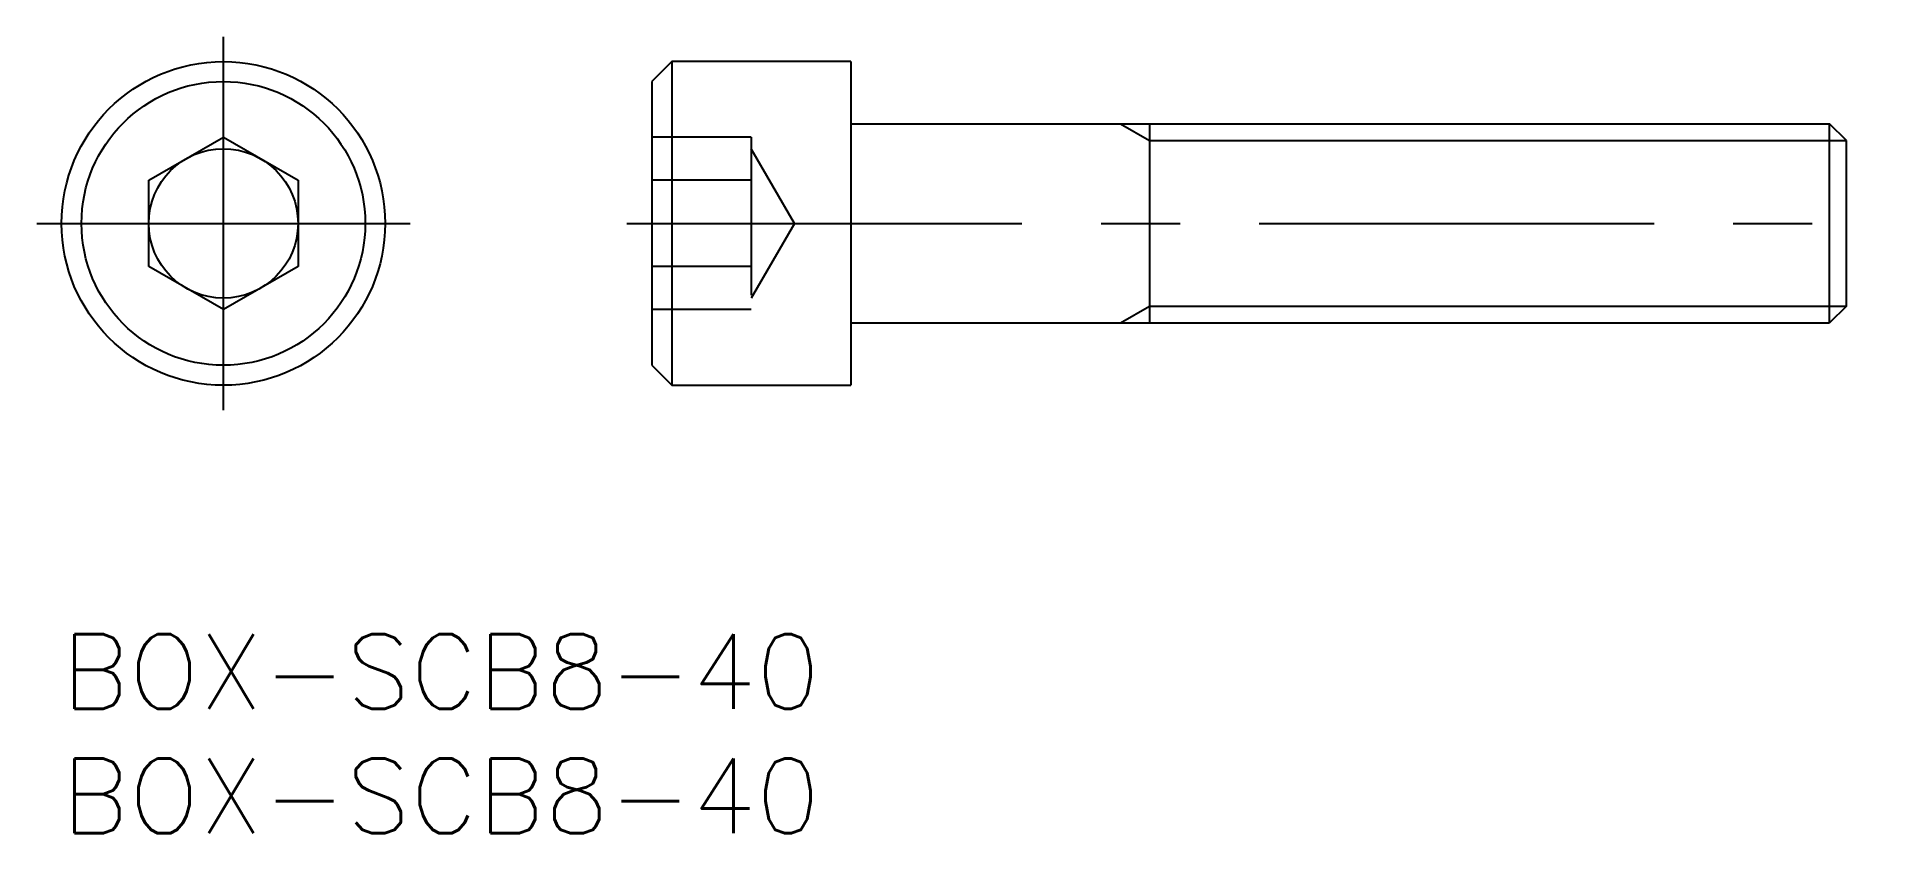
# Model space of a CAD drawing. Extents: x -1 to 72.7, y -8 to 24.
import ezdxf

# ---------------------------------------------------------------- set-up
doc = ezdxf.new("R2010")
doc.units = 0
doc.header["$LTSCALE"] = 0.5
doc.linetypes.add('CENTER', pattern=[50.8, 31.75, -6.35, 6.35, -6.35])
doc.linetypes.add('DASHED', pattern=[19.05, 12.7, -6.35])
for name, color, linetype in [('MSM_CENTER', 1, 'CENTER'), ('MSM_CONTINUOUS', 7, 'CONTINUOUS'), ('MSM_DASHED', 4, 'DASHED'), ('MSM_NARROW', 5, 'CONTINUOUS'), ('MSM_PART_NUMBER', 7, 'CONTINUOUS')]:
    doc.layers.add(name, color=color, linetype=linetype)
doc.styles.get("Standard").update_dxf_attribs({"font": 'txt.shx', "height": 1, "bigfont": 'bigfont.shx'})

# ---------------------------------------------------------------- blocks, each defined once
blk = doc.blocks.new('*U9')
at = {"layer": 'MSM_PART_NUMBER'}
blk.add_text('BOX-SCB8-40', height=3, dxfattribs=at).set_placement((0, -3))
blk = doc.blocks.new('*U10')
at = {"layer": 'MSM_PART_NUMBER'}
blk.add_text('BOX-SCB8-40', height=3, dxfattribs=at).set_placement((0, -8))

msp = doc.modelspace()

# ---------------------------------------------------------------- linework, layer by layer
at = {"layer": 'MSM_CENTER'}
for p, q in [((6.5, 9), (6.5, 24)), ((-1, 16.5), (14, 16.5)), ((22.713, 16.5), (72.713, 16.5))]:
    msp.add_line(p, q, dxfattribs=at)
at = {"layer": 'MSM_CONTINUOUS'}
for p, q in [((24.513, 23), (23.713, 22.2)), ((31.713, 23), (24.513, 23)), ((24.513, 23), (24.513, 10)), ((31.713, 23), (31.713, 10)), ((23.713, 22.2), (23.713, 10.8)), ((3.5, 18.232), (6.5, 19.964)), ((6.5, 19.964), (9.5, 18.232)), ((31.713, 20.5), (71.036, 20.5)), ((43.713, 20.5), (43.713, 12.5)), ((71.036, 12.5), (71.036, 20.5)), ((71.713, 19.824), (71.036, 20.5)), ((71.713, 13.176), (71.713, 19.824)), ((3.5, 14.768), (3.5, 18.232)), ((9.5, 18.232), (9.5, 14.768)), ((6.5, 13.036), (3.5, 14.768)), ((9.5, 14.768), (6.5, 13.036)), ((71.713, 13.176), (71.036, 12.5)), ((31.713, 12.5), (71.036, 12.5)), ((23.713, 10.8), (24.513, 10)), ((24.513, 10), (31.713, 10))]:
    msp.add_line(p, q, dxfattribs=at)
for radius in [6.5, 5.7, 3]:
    msp.add_circle((6.5, 16.5), radius, dxfattribs=at)
at = {"layer": 'MSM_DASHED'}
for p, q in [((27.713, 19.964), (23.713, 19.964)), ((27.713, 19.964), (27.713, 13.036)), ((29.445, 16.5), (27.713, 19.5)), ((27.713, 18.232), (23.713, 18.232)), ((29.445, 16.5), (27.713, 13.5)), ((27.713, 14.768), (23.713, 14.768)), ((27.713, 13.036), (23.713, 13.036))]:
    msp.add_line(p, q, dxfattribs=at)
at = {"layer": 'MSM_NARROW'}
for p, q in [((42.541, 20.5), (43.713, 19.824)), ((43.713, 19.824), (71.713, 19.824)), ((42.541, 12.5), (43.713, 13.176)), ((43.713, 13.176), (71.713, 13.176))]:
    msp.add_line(p, q, dxfattribs=at)

# ---------------------------------------------------------------- block references
at = {"layer": 'MSM_CONTINUOUS'}
for name in ['*U9', '*U10']:
    msp.add_blockref(name, (0, 0), dxfattribs=at)

doc.saveas('drawing.dxf')
